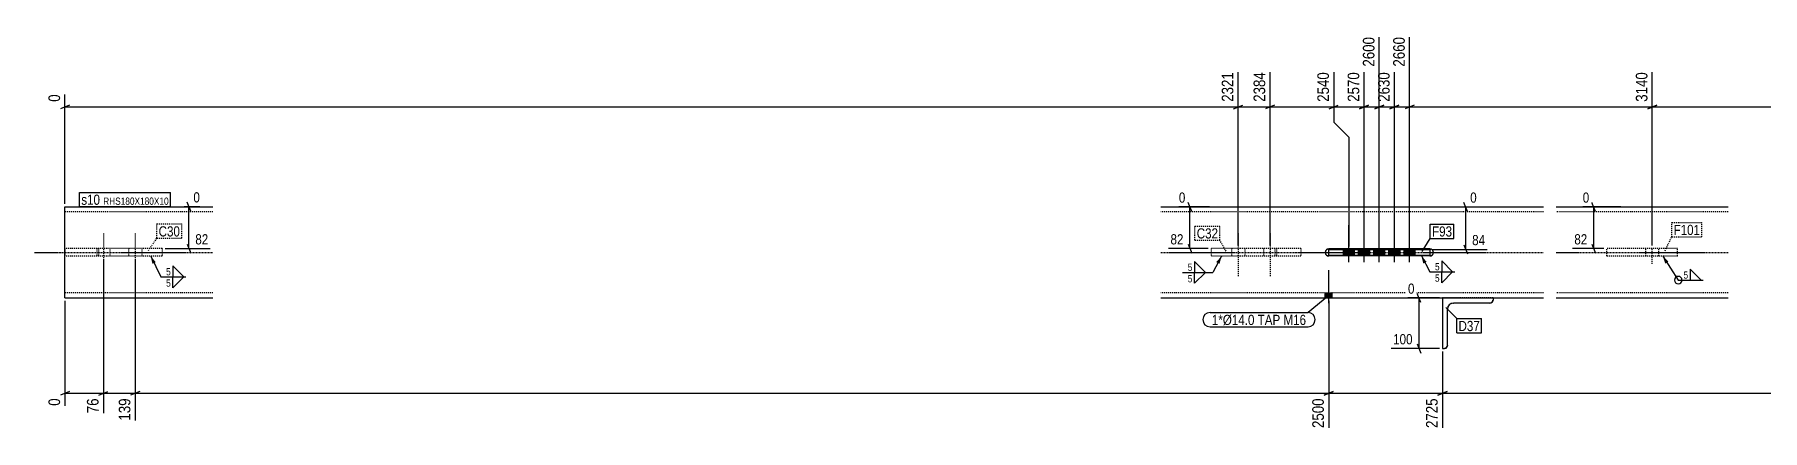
# Model space of a CAD drawing. Header units: millimetres. Extents: x 14 to 39865, y 9 to 942.
# Drawn here: x 14 to 3432, y 130 to 913 of the extents above; entities that cross this region are included whole.
import ezdxf

# ---------------------------------------------------------------- set-up
doc = ezdxf.new("R2010")
doc.units = ezdxf.units.MM
doc.linetypes.add('DXK_LINE_DOT2', pattern=[3.9198, 1.9599, -1.9599])
doc.linetypes.add('DXK_LINE_DOT3', pattern=[5.9187, 2.979, -0.9799, 0.9799, -0.9799])
for name, color, linetype in [('MÅLSÆTNING', 7, 'Continuous'), ('STÅL', 7, 'Continuous'), ('TEKST', 7, 'Continuous')]:
    doc.layers.add(name, color=color, linetype=linetype)
doc.styles.add('Arial Narrow', font='ARIALN.TTF', dxfattribs={"height": 0.2})

msp = doc.modelspace()

# ---------------------------------------------------------------- hatches: boundary and pattern name
at = {"layer": 'STÅL', "linetype": 'Continuous'}
for points in [[(2625.4, 487.8), (2603.4, 487.8), (2603.4, 475.8), (2625.4, 475.8)], [(2625.4, 487.8), (2603.4, 487.8), (2603.4, 475.8), (2625.4, 475.8)], [(2655.4, 487.8), (2633.4, 487.8), (2633.4, 475.8), (2655.4, 475.8)], [(2655.4, 487.8), (2633.4, 487.8), (2633.4, 475.8), (2655.4, 475.8)], [(2685.4, 487.8), (2663.4, 487.8), (2663.4, 475.8), (2685.4, 475.8)], [(2685.4, 487.8), (2663.4, 487.8), (2663.4, 475.8), (2685.4, 475.8)], [(2715.4, 487.8), (2693.4, 487.8), (2693.4, 475.8), (2715.4, 475.8)], [(2715.4, 487.8), (2693.4, 487.8), (2693.4, 475.8), (2715.4, 475.8)], [(2745.4, 487.8), (2723.4, 487.8), (2723.4, 475.8), (2745.4, 475.8)], [(2745.4, 487.8), (2723.4, 487.8), (2723.4, 475.8), (2745.4, 475.8)], [(2581.4, 401.8), (2567.4, 401.8), (2567.4, 391.8), (2581.4, 391.8)]]:
    msp.add_hatch(color=96, dxfattribs=at).paths.add_polyline_path(points)
at = {"layer": 'TEKST', "linetype": 'Continuous'}
for points in [[(247.5, 459.2), (244.3, 474.3), (254.2, 462.5)], [(2351.9, 462.8), (2362.3, 474.3), (2358.5, 459.3)], [(3240.1, 459.7), (3235.1, 474.3), (3246.4, 463.7)]]:
    msp.add_hatch(color=3, dxfattribs=at).paths.add_polyline_path(points)

# ---------------------------------------------------------------- linework, layer by layer
at = {"layer": 'MÅLSÆTNING', "color": 7, "linetype": 'Continuous'}
for p, q in [((2674.4, 493.8), (2674.4, 907.7)), ((2734.4, 493.8), (2734.4, 907.7)), ((2734.4, 493.8), (2734.4, 907.7)), ((2395.3, 495.2), (2395.3, 838.1)), ((2395.3, 495.2), (2395.3, 838.1)), ((2458.3, 495.2), (2458.3, 838.1)), ((2458.3, 495.2), (2458.3, 838.1)), ((2584.4, 838.1), (2584.4, 739.4)), ((2584.4, 838.1), (2584.4, 739.4)), ((2644.4, 493.8), (2644.4, 838.1)), ((2704.4, 493.8), (2704.4, 838.1)), ((3214.4, 495.3), (3214.4, 838.1)), ((3214.4, 495.3), (3214.4, 838.1)), ((74.4, 577.8), (74.4, 794.2)), ((83.4, 773), (65.4, 765.8)), ((74.4, 769.4), (2395.3, 769.4)), ((2386.3, 765.8), (2404.3, 773)), ((2395.3, 769.4), (2458.3, 769.4)), ((2467.3, 773), (2449.3, 765.8)), ((2467.3, 773), (2449.3, 765.8)), ((2458.3, 769.4), (2584.4, 769.4)), ((2575.4, 765.8), (2593.4, 773)), ((2584.4, 769.4), (2644.4, 769.4)), ((2665.4, 765.8), (2683.4, 773)), ((2674.4, 769.4), (2704.4, 769.4)), ((2695.4, 765.8), (2713.4, 773)), ((2713.4, 773), (2695.4, 765.8)), ((2704.4, 769.4), (2734.4, 769.4)), ((2743.4, 773), (2725.4, 765.8)), ((2743.4, 773), (2725.4, 765.8)), ((2734.4, 769.4), (3214.4, 769.4)), ((3223.4, 773), (3205.4, 765.8)), ((3205.4, 765.8), (3223.4, 773)), ((3214.4, 769.4), (5624.4, 769.4)), ((2584.4, 739.4), (2614.4, 709.4)), ((2584.4, 739.4), (2614.4, 709.4)), ((2614.4, 709.4), (2614.4, 493.8)), ((2614.4, 709.4), (2614.4, 493.8)), ((323.2, 563.3), (316, 581.3)), ((310.2, 572.3), (341.4, 572.3)), ((319.6, 489.3), (319.6, 572.3)), ((2338.4, 571.8), (2278, 571.8)), ((2303.4, 562.8), (2296.2, 580.8)), ((2299.8, 489.3), (2299.8, 571.8)), ((2834.9, 571.8), (2867.1, 571.8)), ((2848.9, 562.8), (2841.7, 580.8)), ((2845.3, 487.8), (2845.3, 571.8)), ((3152.4, 571.8), (3076.9, 571.8)), ((3102.3, 562.8), (3095.1, 580.8)), ((3098.7, 489.3), (3098.7, 571.8)), ((272.8, 489.3), (361.8, 489.3)), ((316, 498.3), (323.2, 480.3)), ((2336, 489.3), (2257.5, 489.3)), ((2296.2, 498.3), (2303.4, 480.3)), ((2780.4, 487.8), (2887.5, 487.8)), ((2841.7, 496.8), (2848.9, 478.8)), ((3118.4, 489.3), (3056.4, 489.3)), ((3095.1, 498.3), (3102.3, 480.3)), ((150.5, 468.2), (150.5, 163.9)), ((150.5, 468.2), (150.5, 163.9)), ((213.5, 468.2), (213.5, 149.3)), ((74.4, 385.8), (74.4, 178.6)), ((2574.4, 385.8), (2574.4, 134.7)), ((2793.4, 391.8), (2731.2, 391.8)), ((2756.6, 382.8), (2749.4, 400.8)), ((2753, 291.8), (2753, 391.8)), ((2793.4, 291.8), (2698, 291.8)), ((2749.4, 300.8), (2756.6, 282.8)), ((2799.4, 285.8), (2799.4, 134.7)), ((83.4, 207), (65.4, 199.8)), ((141.5, 199.8), (159.5, 207)), ((222.5, 207), (204.5, 199.8)), ((2565.4, 199.8), (2583.4, 207)), ((2790.4, 199.8), (2808.4, 207)), ((74.4, 203.4), (150.5, 203.4)), ((150.5, 203.4), (213.5, 203.4))]:
    msp.add_line(p, q, dxfattribs=at)
at = {"layer": 'STÅL', "color": 2, "linetype": 'Continuous'}
for p, q in [((74.4, 416.8), (74.4, 571.8)), ((74.4, 571.8), (366.8, 571.8)), ((2242, 571.8), (2999.4, 571.8)), ((3024.4, 571.8), (3364.4, 571.8)), ((2574.4, 488.8), (2571.7, 488.3)), ((2774.4, 488.8), (2574.4, 488.8)), ((2574.4, 475.8), (2574.4, 487.8)), ((2574.4, 487.8), (2774.4, 487.8)), ((2624.4, 475.8), (2624.4, 487.8)), ((2724.4, 475.8), (2724.4, 487.8)), ((2777.1, 488.3), (2774.4, 488.8)), ((2774.4, 487.8), (2774.4, 475.8)), ((2571.7, 475.3), (2574.4, 474.8)), ((2774.4, 475.8), (2574.4, 475.8)), ((2774.4, 474.8), (2574.4, 474.8)), ((2774.4, 474.8), (2777.1, 475.3)), ((74.4, 391.8), (74.4, 416.8)), ((74.4, 391.8), (366.8, 391.8)), ((2242, 391.8), (2999.4, 391.8)), ((2799.4, 391.8), (2799.4, 291.8)), ((2821.4, 381.8), (2816.8, 380.9)), ((2893.4, 381.8), (2821.4, 381.8)), ((2895.7, 382.3), (2893.4, 381.8)), ((2899.4, 387.8), (2898.9, 385.5)), ((2899.4, 391.8), (2899.4, 387.8)), ((3024.4, 391.8), (3364.4, 391.8)), ((2810.3, 374.4), (2809.4, 369.8)), ((2809.4, 297.8), (2809.4, 369.8)), ((2799.4, 291.8), (2803.4, 291.8)), ((2805.7, 292.3), (2803.4, 291.8)), ((2809.4, 297.8), (2808.9, 295.5))]:
    msp.add_line(p, q, dxfattribs=at)
at = {"layer": 'STÅL', "color": 7, "linetype": 'DXK_LINE_DOT2'}
for p, q in [((366.8, 561.8), (74.4, 561.8)), ((2999.4, 561.8), (2242, 561.8)), ((3364.4, 561.8), (3024.4, 561.8)), ((266.8, 489.3), (74.4, 489.3)), ((74.4, 489.3), (74.4, 474.3)), ((140.9, 489.3), (140.9, 474.3)), ((266.8, 489.3), (266.8, 474.3)), ((2519.1, 489.3), (2342, 489.3)), ((2342, 489.3), (2342, 474.3)), ((2467.9, 489.3), (2467.9, 474.3)), ((2519.1, 489.3), (2519.1, 474.3)), ((2571.7, 488.3), (2574.4, 488.8)), ((2774.4, 488.8), (2777.1, 488.3)), ((3124.4, 474.3), (3124.4, 489.3)), ((3264.4, 489.3), (3124.4, 489.3)), ((3264.4, 474.3), (3264.4, 489.3)), ((266.8, 474.3), (74.4, 474.3)), ((2519.1, 474.3), (2342, 474.3)), ((2574.4, 474.8), (2571.7, 475.3)), ((2777.1, 475.3), (2774.4, 474.8)), ((3264.4, 474.3), (3124.4, 474.3)), ((74.4, 393.7), (74.4, 416.8)), ((366.8, 401.8), (74.4, 401.8)), ((2999.4, 401.8), (2242, 401.8)), ((2899.4, 391.8), (2799.4, 391.8)), ((2816.8, 380.9), (2821.4, 381.8)), ((2893.4, 381.8), (2895.7, 382.3)), ((2898.9, 385.5), (2899.4, 387.8)), ((3364.4, 401.8), (3024.4, 401.8)), ((2809.4, 369.8), (2810.3, 374.4)), ((2803.4, 291.8), (2805.7, 292.3)), ((2808.9, 295.5), (2809.4, 297.8))]:
    msp.add_line(p, q, dxfattribs=at)
at = {"layer": 'STÅL', "color": 96, "linetype": 'DXK_LINE_DOT2'}
for p, q in [((150.5, 519.3), (150.5, 434.3)), ((213.5, 519.3), (213.5, 434.3)), ((2395.3, 519.3), (2395.3, 434.3)), ((2458.3, 519.3), (2458.3, 434.3)), ((137.5, 489.3), (137.5, 474.3)), ((163.5, 489.3), (163.5, 474.3)), ((200.5, 489.3), (200.5, 474.3)), ((226.5, 489.3), (226.5, 474.3)), ((2382.3, 489.3), (2382.3, 474.3)), ((2408.3, 489.3), (2408.3, 474.3)), ((2445.3, 489.3), (2445.3, 474.3)), ((2471.3, 489.3), (2471.3, 474.3)), ((3201.4, 474.3), (3201.4, 489.3)), ((3214.4, 459.3), (3214.4, 489.3)), ((3227.4, 474.3), (3227.4, 489.3))]:
    msp.add_line(p, q, dxfattribs=at)
at = {"layer": 'STÅL', "color": 96, "linetype": 'Continuous'}
for p, q in [((2614.4, 462.8), (2614.4, 535.8)), ((2614.4, 462.8), (2614.4, 535.8)), ((2644.4, 462.8), (2644.4, 535.8)), ((2644.4, 462.8), (2644.4, 535.8)), ((2674.4, 462.8), (2674.4, 535.8)), ((2674.4, 462.8), (2674.4, 535.8)), ((2704.4, 462.8), (2704.4, 535.8)), ((2704.4, 462.8), (2704.4, 535.8)), ((2734.4, 462.8), (2734.4, 535.8)), ((2734.4, 462.8), (2734.4, 535.8)), ((2603.4, 475.8), (2603.4, 487.8)), ((2603.4, 475.8), (2603.4, 487.8)), ((2625.4, 475.8), (2625.4, 487.8)), ((2625.4, 475.8), (2625.4, 487.8)), ((2633.4, 475.8), (2633.4, 487.8)), ((2633.4, 475.8), (2633.4, 487.8)), ((2655.4, 475.8), (2655.4, 487.8)), ((2655.4, 475.8), (2655.4, 487.8)), ((2663.4, 475.8), (2663.4, 487.8)), ((2663.4, 475.8), (2663.4, 487.8)), ((2685.4, 475.8), (2685.4, 487.8)), ((2685.4, 475.8), (2685.4, 487.8)), ((2693.4, 475.8), (2693.4, 487.8)), ((2693.4, 475.8), (2693.4, 487.8)), ((2715.4, 475.8), (2715.4, 487.8)), ((2715.4, 475.8), (2715.4, 487.8)), ((2723.4, 475.8), (2723.4, 487.8)), ((2723.4, 475.8), (2723.4, 487.8)), ((2745.4, 475.8), (2745.4, 487.8)), ((2745.4, 475.8), (2745.4, 487.8)), ((2574.4, 381.8), (2574.4, 446.8)), ((2567.4, 391.8), (2567.4, 401.8)), ((2581.4, 391.8), (2581.4, 401.8))]:
    msp.add_line(p, q, dxfattribs=at)
at = {"layer": 'STÅL', "color": 7, "linetype": 'DXK_LINE_DOT3'}
for p, q in [((14.4, 481.8), (366.8, 481.8)), ((2242, 481.8), (2999.4, 481.8)), ((3024.4, 481.8), (3364.4, 481.8)), ((2849.4, 341.8), (2849.4, 341.8))]:
    msp.add_line(p, q, dxfattribs=at)
at = {"layer": 'STÅL', "color": 2, "linetype": 'Continuous'}
for centre, radius, start, end in [((2574.4, 481.8), 7, 112.5, 247.5), ((2774.4, 481.8), 7, 292.5, 67.5), ((2821.4, 369.8), 12, 112.5, 157.5), ((2893.4, 387.8), 6, 292.5, 337.5), ((2803.4, 297.8), 6, 292.5, 337.5)]:
    msp.add_arc(centre, radius, start, end, dxfattribs=at)
at = {"layer": 'STÅL', "color": 7, "linetype": 'DXK_LINE_DOT2'}
for centre, radius, start, end in [((2574.4, 481.8), 7, 112.5, 247.5), ((2774.4, 481.8), 7, 292.5, 67.5), ((2821.4, 369.8), 12, 112.5, 157.5), ((2893.4, 387.8), 6, 292.5, 337.5), ((2803.4, 297.8), 6, 292.5, 337.5)]:
    msp.add_arc(centre, radius, start, end, dxfattribs=at)
at = {"layer": 'TEKST', "color": 3, "linetype": 'Continuous'}
msp.add_line((2362.3, 474.3), (2345.2, 442.2), dxfattribs=at)

# ---------------------------------------------------------------- wipeouts: each hides what was drawn before it
at = {"color": 0}
for points in [[(2818.4, 513.2), (2818.4, 534.2), (2778.8, 534.2), (2778.8, 513.2)], [(3308.9, 516.3), (3308.9, 537.3), (3256.5, 537.3), (3256.5, 516.3)], [(285, 435.4), (285, 452.8), (273.5, 452.8), (273.5, 435.4)], [(2305.9, 444), (2305.9, 461.4), (2294.3, 461.4), (2294.3, 444)], [(3286.6, 428.8), (3286.6, 446.2), (3275, 446.2), (3275, 428.8)], [(2529.9, 338.4), (2529.9, 359.4), (2343.2, 359.4), (2343.2, 338.4)]]:
    msp.add_wipeout(points, dxfattribs=at).dxf.layer = 'TEKST'

# ---------------------------------------------------------------- next in the draw order: linework, layer by layer
at = {"layer": 'TEKST', "color": 3, "linetype": 'Continuous'}
for p, q in [((309.5, 433.6), (288.1, 455)), ((288.1, 455), (288.1, 433.6)), ((2330.4, 442.2), (2309, 463.6)), ((2309, 463.6), (2309, 442.2)), ((3235.1, 474.3), (3265.7, 427)), ((3311.1, 427), (3289.6, 448.4)), ((3289.6, 448.4), (3289.6, 427)), ((288.1, 433.6), (309.5, 433.6)), ((2309, 442.2), (2330.4, 442.2)), ((3265.7, 427), (3315.4, 427)), ((3289.6, 427), (3311.1, 427))]:
    msp.add_line(p, q, dxfattribs=at)
for start, end in [(90, 270), (270, 90)]:
    msp.add_arc((3265.7, 427), 7.5, start, end, dxfattribs=at)

# ---------------------------------------------------------------- next in the draw order: texts
at = {"layer": 'TEKST', "color": 3, "style": 'Arial Narrow'}
msp.add_text('5', height=14.3, dxfattribs=at).set_placement((3276.2, 430))

# ---------------------------------------------------------------- next in the draw order: wipeouts: each hides what was drawn before it
at = {"color": 0, "linetype": 'Continuous'}
for points in [[(2729.6, 912.5), (2696, 912.5), (2696, 844.4), (2729.6, 844.4)], [(2453.5, 842.9), (2419.9, 842.9), (2419.9, 774.8), (2453.5, 774.8)], [(3209.6, 842.9), (3176, 842.9), (3176, 774.8), (3209.6, 774.8)], [(69.6, 799), (36, 799), (36, 774.8), (69.6, 774.8)], [(345.6, 576.5), (345.6, 605.9), (324.4, 605.9), (324.4, 576.5)], [(2295, 576), (2295, 605.4), (2273.8, 605.4), (2273.8, 576)], [(2871.3, 576), (2871.3, 605.4), (2850.1, 605.4), (2850.1, 576)], [(3093.9, 576), (3093.9, 605.4), (3072.7, 605.4), (3072.7, 576)], [(362.2, 493.5), (362.2, 522.9), (328.2, 522.9), (328.2, 493.5)], [(2291.2, 493.5), (2291.2, 522.9), (2257.2, 522.9), (2257.2, 493.5)], [(2887.9, 492), (2887.9, 521.4), (2853.9, 521.4), (2853.9, 492)], [(3090, 493.5), (3090, 522.9), (3056, 522.9), (3056, 493.5)], [(2748.2, 396), (2748.2, 425.4), (2727, 425.4), (2727, 396)], [(2744.4, 296), (2744.4, 325.4), (2697.6, 325.4), (2697.6, 296)], [(69.6, 198), (36, 198), (36, 173.8), (69.6, 173.8)], [(208.7, 198), (175.1, 198), (175.1, 144.5), (208.7, 144.5)]]:
    msp.add_wipeout(points, dxfattribs=at).dxf.layer = 'MÅLSÆTNING'
at = {"color": 0}
for points in [[(143.9, 576), (143.9, 597), (106.8, 597), (106.8, 576)], [(302, 513.4), (302, 534.4), (259.8, 534.4), (259.8, 513.4)], [(2355.5, 509.4), (2355.5, 530.4), (2313.3, 530.4), (2313.3, 509.4)], [(2818.4, 513.2), (2818.4, 534.2), (2778.8, 534.2), (2778.8, 513.2)], [(3308.9, 516.3), (3308.9, 537.3), (3256.5, 537.3), (3256.5, 516.3)], [(2795, 445.2), (2795, 462.6), (2783.4, 462.6), (2783.4, 445.2)], [(2529.9, 338.4), (2529.9, 359.4), (2343.2, 359.4), (2343.2, 338.4)], [(2873.3, 326.3), (2873.3, 347.3), (2831.1, 347.3), (2831.1, 326.3)]]:
    msp.add_wipeout(points, dxfattribs=at).dxf.layer = 'TEKST'

# ---------------------------------------------------------------- next in the draw order: hatches: boundary and pattern name
at = {"layer": 'TEKST', "linetype": 'Continuous'}
msp.add_hatch(color=3, dxfattribs=at).paths.add_polyline_path([(2761.4, 459.8), (2757.8, 474.8), (2768, 463.2)])
msp.add_hatch(color=3, dxfattribs=at).paths.add_polyline_path([(2761.4, 459.8), (2757.8, 474.8), (2768, 463.2)])

# ---------------------------------------------------------------- next in the draw order: linework, layer by layer
at = {"layer": 'MÅLSÆTNING', "color": 7, "linetype": 'Continuous'}
for p, q in [((2704.4, 493.8), (2704.4, 838.1)), ((2386.3, 765.8), (2404.3, 773)), ((213.5, 468.2), (213.5, 149.3)), ((141.5, 199.8), (159.5, 207)), ((222.5, 207), (204.5, 199.8)), ((213.5, 203.4), (2574.4, 203.4))]:
    msp.add_line(p, q, dxfattribs=at)
at = {"layer": 'TEKST', "color": 7, "linetype": 'Continuous'}
for p, q in [((2775.2, 537.8), (2822, 537.8)), ((2775.2, 509.6), (2775.2, 537.8)), ((2822, 509.6), (2822, 537.8)), ((2759.2, 483.6), (2775.2, 509.6)), ((2775.2, 509.6), (2822, 509.6)), ((2574.4, 396.8), (2533.5, 363)), ((2339.6, 363), (2533.5, 363)), ((2339.6, 334.8), (2533.5, 334.8))]:
    msp.add_line(p, q, dxfattribs=at)
at = {"layer": 'TEKST', "color": 7, "linetype": 'DXK_LINE_DOT2'}
for p, q in [((3252.9, 540.9), (3312.5, 540.9)), ((3252.9, 512.7), (3252.9, 540.9)), ((3312.5, 512.7), (3312.5, 540.9)), ((3239.8, 485.1), (3252.9, 512.7)), ((3252.9, 512.7), (3312.5, 512.7))]:
    msp.add_line(p, q, dxfattribs=at)
at = {"layer": 'TEKST', "color": 3, "linetype": 'Continuous'}
for p, q in [((2819.5, 443.4), (2798.1, 464.9)), ((2798.1, 464.9), (2798.1, 443.4)), ((2798.1, 443.4), (2819.5, 443.4))]:
    msp.add_line(p, q, dxfattribs=at)
at = {"layer": 'TEKST', "color": 7, "linetype": 'Continuous'}
for centre, start, end in [((2339.6, 348.9), 90, 270), ((2533.5, 348.9), 270, 90)]:
    msp.add_arc(centre, 14.1, start, end, dxfattribs=at)

# ---------------------------------------------------------------- next in the draw order: texts
at = {"layer": 'MÅLSÆTNING', "color": 3, "linetype": 'Continuous', "style": 'Arial Narrow'}
for s, height, p in [('2660', 22.91, (2724.8, 849.2)), ('2384', 22.91, (2448.7, 779.6)), ('3140', 22.91, (3204.8, 779.6)), ('0', 22.9, (64.8, 779.6)), ('0', 22.9, (64.8, 178.6)), ('139', 22.91, (203.9, 149.3))]:
    msp.add_text(s, height=height, rotation=90.0002, dxfattribs=at).set_placement(p)
for s, height, p in [('0', 20, (328.6, 580.7)), ('0', 20, (2278, 580.2)), ('0', 20, (2854.3, 580.2)), ('0', 20, (3076.9, 580.2)), ('82', 20.04, (332.4, 497.7)), ('82', 20.04, (2261.4, 497.7)), ('84', 20.04, (2858.1, 496.2)), ('82', 20.04, (3060.2, 497.7)), ('0', 20, (2731.2, 400.2)), ('100', 20.04, (2701.8, 300.2))]:
    msp.add_text(s, height=height, dxfattribs=at).set_placement(p)
at = {"layer": 'TEKST', "color": 3, "style": 'Arial Narrow'}
for s, height, p in [('F93', 20.04, (2778.8, 513.2)), ('F101', 20.04, (3256.5, 516.3)), ('1*Ø14.0 TAP M16', 20.043, (2343.2, 338.4))]:
    msp.add_text(s, height=height, dxfattribs=at).set_placement(p)

# ---------------------------------------------------------------- next in the draw order: wipeouts: each hides what was drawn before it
at = {"color": 0}
for points in [[(143.9, 576), (143.9, 597), (106.8, 597), (106.8, 576)], [(302, 513.4), (302, 534.4), (259.8, 534.4), (259.8, 513.4)], [(2355.5, 509.4), (2355.5, 530.4), (2313.3, 530.4), (2313.3, 509.4)], [(2873.3, 326.3), (2873.3, 347.3), (2831.1, 347.3), (2831.1, 326.3)]]:
    msp.add_wipeout(points, dxfattribs=at).dxf.layer = 'TEKST'
at = {"color": 0, "linetype": 'Continuous'}
for points in [[(285, 412.9), (285, 430.3), (273.5, 430.3), (273.5, 412.9)], [(2305.9, 421.5), (2305.9, 438.9), (2294.3, 438.9), (2294.3, 421.5)]]:
    msp.add_wipeout(points, dxfattribs=at).dxf.layer = 'TEKST'

# ---------------------------------------------------------------- next in the draw order: linework, layer by layer
at = {"layer": 'TEKST', "color": 7, "linetype": 'Continuous'}
for p, q in [((103.2, 572.4), (103.2, 600.6)), ((2805.9, 372.8), (2827.5, 350.9)), ((2827.5, 350.9), (2876.9, 350.9)), ((2827.5, 322.7), (2827.5, 350.9)), ((2876.9, 322.7), (2876.9, 350.9)), ((2827.5, 322.7), (2876.9, 322.7))]:
    msp.add_line(p, q, dxfattribs=at)
at = {"layer": 'TEKST', "color": 7, "linetype": 'DXK_LINE_DOT2'}
for p, q in [((256.2, 538), (305.6, 538)), ((256.2, 509.8), (256.2, 538)), ((305.6, 509.8), (305.6, 538)), ((2309.7, 534), (2359.1, 534)), ((2309.7, 505.8), (2309.7, 534)), ((2359.1, 505.8), (2359.1, 534)), ((239.6, 485.6), (256.2, 509.8)), ((256.2, 509.8), (305.6, 509.8)), ((2309.7, 505.8), (2359.1, 505.8)), ((2371.2, 484.4), (2359.1, 505.8))]:
    msp.add_line(p, q, dxfattribs=at)
at = {"layer": 'TEKST', "color": 3, "linetype": 'Continuous'}
for p, q in [((244.3, 474.3), (264.2, 433.6)), ((264.2, 433.6), (313.8, 433.6)), ((288.1, 433.6), (309.5, 433.6)), ((309.5, 433.6), (288.1, 412.1)), ((288.1, 412.1), (288.1, 433.6)), ((2285, 442.2), (2345.2, 442.2)), ((2309, 442.2), (2330.4, 442.2)), ((2330.4, 442.2), (2309, 420.7)), ((2309, 420.7), (2309, 442.2))]:
    msp.add_line(p, q, dxfattribs=at)

# ---------------------------------------------------------------- next in the draw order: texts
at = {"layer": 'TEKST', "color": 3, "style": 'Arial Narrow'}
for s, height, p in [('C30', 20.04, (259.8, 513.4)), ('C32', 20.04, (2313.3, 509.4)), ('5', 14.3, (274.7, 436.6)), ('5', 14.3, (2295.5, 445.2)), ('D37', 20.04, (2831.1, 326.3))]:
    msp.add_text(s, height=height, dxfattribs=at).set_placement(p)
at = {"layer": 'TEKST', "color": 3, "linetype": 'Continuous', "style": 'Arial Narrow'}
for p in [(274.7, 414.1), (2295.5, 422.7)]:
    msp.add_text('5', height=14.3, dxfattribs=at).set_placement(p)

# ---------------------------------------------------------------- next in the draw order: wipeouts: each hides what was drawn before it
at = {"color": 0, "linetype": 'Continuous'}
for points, layer in [([(2390.5, 842.9), (2356.9, 842.9), (2356.9, 774.8), (2390.5, 774.8)], 'MÅLSÆTNING'), ([(2699.6, 842.9), (2666, 842.9), (2666, 774.8), (2699.6, 774.8)], 'MÅLSÆTNING'), ([(145.7, 198), (112.1, 198), (112.1, 159.1), (145.7, 159.1)], 'MÅLSÆTNING'), ([(2569.6, 198), (2536, 198), (2536, 129.9), (2569.6, 129.9)], 'MÅLSÆTNING'), ([(2795, 422.7), (2795, 440.1), (2783.4, 440.1), (2783.4, 422.7)], 'TEKST')]:
    msp.add_wipeout(points, dxfattribs=at).dxf.layer = layer
at = {"color": 0}
msp.add_wipeout([(279.9, 576), (279.9, 591), (150.2, 591), (150.2, 576)], dxfattribs=at).dxf.layer = 'TEKST'

# ---------------------------------------------------------------- next in the draw order: linework, layer by layer
at = {"layer": 'MÅLSÆTNING', "color": 7, "linetype": 'Continuous'}
for p, q in [((2674.4, 493.8), (2674.4, 907.7)), ((2635.4, 765.8), (2653.4, 773)), ((2653.4, 773), (2635.4, 765.8)), ((2644.4, 769.4), (2674.4, 769.4)), ((2683.4, 773), (2665.4, 765.8)), ((2574.4, 385.8), (2574.4, 134.7)), ((2583.4, 207), (2565.4, 199.8)), ((2574.4, 203.4), (2799.4, 203.4))]:
    msp.add_line(p, q, dxfattribs=at)
at = {"layer": 'TEKST', "color": 3, "linetype": 'Continuous'}
for p, q in [((2757.8, 474.8), (2774.1, 443.4)), ((2757.8, 474.8), (2774.1, 443.4)), ((2774.1, 443.4), (2823.8, 443.4)), ((2798.1, 443.4), (2819.5, 443.4)), ((2819.5, 443.4), (2798.1, 422)), ((2798.1, 422), (2798.1, 443.4))]:
    msp.add_line(p, q, dxfattribs=at)

# ---------------------------------------------------------------- next in the draw order: texts
at = {"layer": 'MÅLSÆTNING', "color": 3, "linetype": 'Continuous', "style": 'Arial Narrow'}
for s, p in [('2321', (2385.7, 779.6)), ('2630', (2694.8, 779.6)), ('76', (140.9, 163.9)), ('2500', (2564.8, 134.7))]:
    msp.add_text(s, height=22.91, rotation=90.0002, dxfattribs=at).set_placement(p)
at = {"layer": 'TEKST', "color": 3, "style": 'Arial Narrow'}
msp.add_text('5', height=14.3, dxfattribs=at).set_placement((2784.6, 446.4))
at = {"layer": 'TEKST', "color": 3, "linetype": 'Continuous', "style": 'Arial Narrow'}
msp.add_text('5', height=14.3, dxfattribs=at).set_placement((2784.6, 423.9))

# ---------------------------------------------------------------- next in the draw order: wipeouts: each hides what was drawn before it
at = {"color": 0}
msp.add_wipeout([(279.9, 576), (279.9, 591), (150.2, 591), (150.2, 576)], dxfattribs=at).dxf.layer = 'TEKST'

# ---------------------------------------------------------------- next in the draw order: linework, layer by layer
at = {"layer": 'TEKST', "color": 7, "linetype": 'Continuous'}
for p, q in [((103.2, 600.6), (283.5, 600.6)), ((283.5, 572.4), (283.5, 600.6)), ((103.2, 572.4), (283.5, 572.4))]:
    msp.add_line(p, q, dxfattribs=at)

# ---------------------------------------------------------------- next in the draw order: texts
at = {"layer": 'TEKST', "color": 3, "style": 'Arial Narrow'}
for s, height, p in [('s10', 20.04, (106.8, 576)), ('RHS180X180X10', 14.316, (150.2, 576))]:
    msp.add_text(s, height=height, dxfattribs=at).set_placement(p)

# ---------------------------------------------------------------- next in the draw order: wipeouts: each hides what was drawn before it
at = {"color": 0, "linetype": 'Continuous'}
for points in [[(2669.6, 912.5), (2636, 912.5), (2636, 844.4), (2669.6, 844.4)], [(2794.6, 198), (2761, 198), (2761, 129.9), (2794.6, 129.9)]]:
    msp.add_wipeout(points, dxfattribs=at).dxf.layer = 'MÅLSÆTNING'

# ---------------------------------------------------------------- next in the draw order: linework, layer by layer
at = {"layer": 'MÅLSÆTNING', "color": 7, "linetype": 'Continuous'}
for p, q in [((2644.4, 493.8), (2644.4, 838.1)), ((2799.4, 285.8), (2799.4, 134.7)), ((2808.4, 207), (2790.4, 199.8)), ((2799.4, 203.4), (5685.9, 203.4))]:
    msp.add_line(p, q, dxfattribs=at)

# ---------------------------------------------------------------- next in the draw order: texts
at = {"layer": 'MÅLSÆTNING', "color": 3, "linetype": 'Continuous', "style": 'Arial Narrow'}
for s, p in [('2600', (2664.8, 849.2)), ('2725', (2789.8, 134.7))]:
    msp.add_text(s, height=22.91, rotation=90.0002, dxfattribs=at).set_placement(p)

# ---------------------------------------------------------------- next in the draw order: wipeouts: each hides what was drawn before it
at = {"color": 0, "linetype": 'Continuous'}
msp.add_wipeout([(2639.6, 842.9), (2606, 842.9), (2606, 774.8), (2639.6, 774.8)], dxfattribs=at).dxf.layer = 'MÅLSÆTNING'

# ---------------------------------------------------------------- next in the draw order: linework, layer by layer
at = {"layer": 'MÅLSÆTNING', "color": 7, "linetype": 'Continuous'}
msp.add_line((2575.4, 765.8), (2593.4, 773), dxfattribs=at)

# ---------------------------------------------------------------- next in the draw order: texts
at = {"layer": 'MÅLSÆTNING', "color": 3, "linetype": 'Continuous', "style": 'Arial Narrow'}
msp.add_text('2570', height=22.91, rotation=90.0002, dxfattribs=at).set_placement((2634.8, 779.6))

# ---------------------------------------------------------------- next in the draw order: wipeouts: each hides what was drawn before it
at = {"color": 0, "linetype": 'Continuous'}
msp.add_wipeout([(2579.6, 842.9), (2546, 842.9), (2546, 774.8), (2579.6, 774.8)], dxfattribs=at).dxf.layer = 'MÅLSÆTNING'

# ---------------------------------------------------------------- next in the draw order: texts
at = {"layer": 'MÅLSÆTNING', "color": 3, "linetype": 'Continuous', "style": 'Arial Narrow'}
msp.add_text('2540', height=22.91, rotation=90.0002, dxfattribs=at).set_placement((2574.8, 779.6))

doc.saveas('drawing.dxf')
